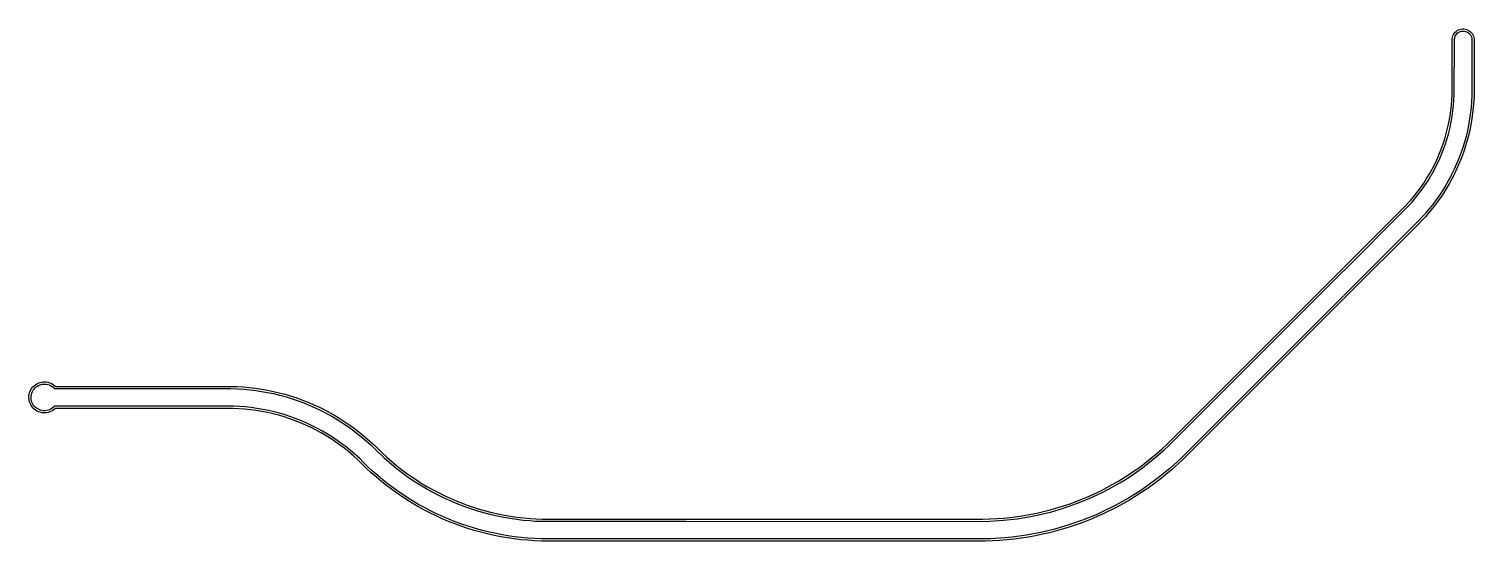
# Model space of a CAD drawing. Extents: x -0.3 to 32.6, y -3.3 to 8.4.
import ezdxf

# ---------------------------------------------------------------- set-up
doc = ezdxf.new("R2010")
doc.units = 0
doc.layers.get('0').update_dxf_attribs({"color": 1, "linetype": 'CONTINUOUS'})

msp = doc.modelspace()

# ---------------------------------------------------------------- linework, layer by layer
for p, q in [((29.644955, 2.95676), (30.997475, 4.308655)), ((29.644832, 2.885945), (31.033337, 4.27381)), ((29.638278, 2.313178), (25.922252, -1.40096)), ((29.63794, 2.24218), (25.955683, -1.438143)), ((14.644885, -2.779065), (21.4166, -2.779898)), ((14.64491, -2.829067), (21.417127, -2.8299)), ((14.63844, -3.27943), (11.346037, -3.27896)), ((14.638578, -3.229445), (11.347193, -3.22898))]:
    msp.add_line(p, q)
for points in [[(30.997475, 4.308655), (31.163737, 4.485995), (31.244257, 4.58094), (31.32168, 4.678427), (31.395917, 4.778358), (31.4669, 4.88063), (31.534553, 4.985132), (31.5988, 5.091762), (31.601328, 5.09612), (31.661822, 5.205262), (31.718778, 5.316293), (31.772137, 5.429095), (31.821842, 5.543555), (31.867845, 5.659553), (31.910095, 5.776967), (31.94855, 5.89568), (31.98317, 6.015568), (32.01392, 6.136505), (32.040768, 6.25837), (32.063685, 6.381032), (32.06951, 6.416225), (32.099677, 6.655475), (32.11468, 6.8952), (32.116402, 8.150673), (32.11841, 8.18227), (32.124392, 8.21336), (32.134253, 8.243448), (32.147832, 8.272047), (32.164915, 8.298705), (32.185225, 8.322992), (32.208442, 8.34452), (32.23419, 8.362945), (32.262057, 8.37797), (32.2916, 8.389357), (32.322342, 8.396923), (32.353797, 8.400548), (32.385455, 8.40017), (32.416812, 8.3958), (32.447367, 8.387503), (32.47663, 8.375415), (32.504132, 8.35973), (32.529435, 8.340697), (32.55213, 8.318623), (32.571858, 8.29386), (32.588302, 8.266803), (32.601195, 8.237887), (32.610337, 8.207575), (32.615578, 8.17635), (32.616903, 8.150633), (32.614888, 6.876615), (32.608595, 6.744853), (32.5983, 6.61334), (32.584013, 6.482202), (32.565742, 6.351558), (32.543512, 6.22153), (32.517337, 6.09224), (32.487245, 5.963802), (32.453263, 5.836342), (32.41542, 5.709973), (32.373753, 5.58481), (32.3283, 5.460975), (32.279105, 5.338578), (32.22621, 5.217733), (32.169668, 5.09855), (32.109527, 4.981142), (32.045845, 4.865617), (31.978683, 4.752083), (31.908098, 4.64064), (31.834157, 4.531397), (31.75693, 4.424453), (31.676488, 4.319903), (31.592903, 4.217848), (31.506258, 4.118383), (31.416625, 4.021595), (31.352895, 3.956233), (29.645437, 2.249672)], [(31.033337, 4.27381), (31.200737, 4.452345), (31.28181, 4.547873), (31.359783, 4.645948), (31.434577, 4.746467), (31.506115, 4.84933), (31.574325, 4.954428), (31.639135, 5.061655), (31.644665, 5.071175), (31.70556, 5.181012), (31.762915, 5.292738), (31.816675, 5.406237), (31.866782, 5.521395), (31.913185, 5.638095), (31.95584, 5.756215), (31.994702, 5.87564), (32.02973, 5.996243), (32.06089, 6.117905), (32.088147, 6.240498), (32.111477, 6.363898), (32.11902, 6.409183), (32.149475, 6.650625), (32.16468, 6.893447), (32.166402, 8.15063), (32.168405, 8.178878), (32.174372, 8.206558), (32.184182, 8.23312), (32.197645, 8.258035), (32.214485, 8.2808), (32.234367, 8.300963), (32.256895, 8.31812), (32.281618, 8.331925), (32.308042, 8.342107), (32.335637, 8.34846), (32.363853, 8.350858), (32.392125, 8.34925), (32.419888, 8.343673), (32.446585, 8.334233), (32.471683, 8.321122), (32.494683, 8.304602), (32.515122, 8.285005), (32.532592, 8.262718), (32.546743, 8.23819), (32.557295, 8.211913), (32.564033, 8.184408), (32.566825, 8.15623), (32.566902, 8.150628), (32.564898, 6.877545), (32.54782, 6.608862), (32.514133, 6.343495), (32.463583, 6.079772), (32.432327, 5.949327), (32.396855, 5.821035), (32.357532, 5.693867), (32.314397, 5.567945), (32.267488, 5.44338), (32.216845, 5.320283), (32.162517, 5.198767), (32.104555, 5.078945), (32.100947, 5.071783), (31.971888, 4.837155), (31.901212, 4.721423), (31.828943, 4.611355), (31.753352, 4.503538), (31.674515, 4.398075), (31.5925, 4.29506), (31.507388, 4.194592), (31.49915, 4.18519), (31.31753, 3.991578), (29.645545, 2.32044)], [(21.4166, -2.779898), (21.571085, -2.776235), (21.728932, -2.76829), (21.886527, -2.756343), (22.04377, -2.7404), (22.200555, -2.72047), (22.356785, -2.69657), (22.512358, -2.668715), (22.643708, -2.642002), (22.797655, -2.606825), (22.950657, -2.56775), (23.10262, -2.5248), (23.253442, -2.478005), (23.403028, -2.427398), (23.532992, -2.379945), (23.81944, -2.263455), (24.100503, -2.132213), (24.240015, -2.060728), (24.377652, -1.985697), (24.513327, -1.90717), (24.638368, -1.830602), (24.768315, -1.746815), (25.02233, -1.568735), (25.14771, -1.47376), (25.270627, -1.37562), (25.391002, -1.274377), (25.500077, -1.177968), (25.61331, -1.073022), (29.638313, 2.950122)], [(21.417127, -2.8299), (21.573332, -2.826195), (21.884465, -2.80675), (22.193987, -2.771807), (22.501658, -2.7216), (22.6546, -2.690815), (22.95738, -2.617765), (23.256325, -2.529608), (23.550552, -2.426778), (23.839333, -2.309345), (24.121945, -2.177388), (24.26204, -2.105637), (24.400263, -2.030345), (24.53652, -1.951553), (24.665308, -1.872725), (24.796142, -1.78837), (25.051435, -1.609395), (25.177338, -1.514058), (25.30078, -1.415552), (25.42168, -1.313945), (25.533795, -1.214887), (25.647925, -1.10912), (29.638268, 2.879385)], [(11.346037, -3.27896), (11.190675, -3.27272), (11.035525, -3.262478), (10.88069, -3.248232), (10.726275, -3.230002), (10.57238, -3.207793), (10.41911, -3.181623), (10.266565, -3.151508), (10.114847, -3.117468), (9.96406, -3.079528), (9.8143, -3.03771), (9.66567, -2.992043), (9.518265, -2.942557), (9.372188, -2.889288), (9.227533, -2.832267), (9.084395, -2.771535), (8.942873, -2.70713), (8.803057, -2.639098), (8.665043, -2.56748), (8.528923, -2.492328), (8.394787, -2.41369), (8.337993, -2.378973), (8.072942, -2.204897), (7.82306, -2.02153), (7.70094, -1.924325), (7.581358, -1.824015), (7.464392, -1.720665), (7.350123, -1.614343), (7.253615, -1.52014), (7.158923, -1.428278), (7.06148, -1.339338), (6.961378, -1.253397), (6.858713, -1.170543), (6.767353, -1.101005), (6.660155, -1.024302), (6.550675, -0.950895), (6.439012, -0.880853), (6.32527, -0.81424), (6.209553, -0.75112), (6.09197, -0.691547), (5.972627, -0.63558), (5.85164, -0.583272), (5.729115, -0.534667), (5.605168, -0.489812), (5.479915, -0.44875), (5.35347, -0.411517), (5.225953, -0.378148), (5.097475, -0.348672), (4.968163, -0.323122), (4.838133, -0.301517), (4.707508, -0.283878), (4.576403, -0.27022), (4.444945, -0.260557), (4.313255, -0.2549), (4.196318, -0.253235), (0.262568, -0.253235), (0.261047, -0.254742), (0.232903, -0.279805), (0.202258, -0.301737), (0.169455, -0.32029), (0.13487, -0.335255), (0.09889, -0.346463), (0.061922, -0.353787), (0.024387, -0.357145), (-0.01329, -0.356498), (-0.050688, -0.351853), (-0.087383, -0.343265), (-0.122955, -0.330827), (-0.157007, -0.314682), (-0.189153, -0.295015), (-0.219028, -0.272045), (-0.246295, -0.246032), (-0.270645, -0.21727), (-0.291805, -0.186087), (-0.309532, -0.152833), (-0.32363, -0.117883), (-0.333935, -0.081635), (-0.340335, -0.044498), (-0.342753, -0.00689), (-0.341165, 0.030763), (-0.335587, 0.068032), (-0.326085, 0.1045), (-0.312765, 0.139753), (-0.295775, 0.17339), (-0.27531, 0.205033), (-0.2516, 0.234325), (-0.224915, 0.260935), (-0.195555, 0.28456), (-0.16385, 0.304932), (-0.130165, 0.321825), (-0.094875, 0.335045), (-0.05838, 0.344442), (-0.021093, 0.34991), (0.016563, 0.35139), (0.054163, 0.348863), (0.091283, 0.342357), (0.1275, 0.331945), (0.162408, 0.317748), (0.195612, 0.299925), (0.226735, 0.278675), (0.255425, 0.254242), (0.26257, 0.247278)], [(4.196358, -0.203235), (0.240872, -0.203235), (0.216427, -0.228175), (0.189285, -0.25015), (0.159805, -0.268873), (0.128373, -0.284095), (0.095405, -0.295617), (0.061335, -0.303287), (0.026613, -0.307005), (-0.00831, -0.30672), (-0.04297, -0.302438), (-0.07691, -0.294215), (-0.109685, -0.282158), (-0.140865, -0.266425), (-0.170035, -0.247225), (-0.196815, -0.22481), (-0.220853, -0.199475), (-0.24183, -0.171555), (-0.25947, -0.141415), (-0.273543, -0.109452), (-0.283863, -0.07609), (-0.290293, -0.041765), (-0.292747, -0.006927), (-0.291197, 0.02796), (-0.28566, 0.062442), (-0.276213, 0.096062), (-0.262975, 0.12838), (-0.246122, 0.158968), (-0.225878, 0.187422), (-0.202505, 0.213372), (-0.176317, 0.236475), (-0.147652, 0.256425), (-0.116895, 0.272962), (-0.084443, 0.285867), (-0.050728, 0.29497), (-0.01619, 0.30015), (0.018712, 0.30134), (0.05352, 0.298528), (0.08778, 0.291743), (0.121035, 0.281083), (0.15285, 0.26668), (0.182805, 0.24873), (0.21051, 0.227467), (0.235595, 0.20317), (0.240872, 0.197285), (4.26493, 0.196675), (4.405543, 0.192612), (4.55526, 0.183512), (4.692303, 0.171338), (4.828932, 0.155175), (4.965033, 0.135035), (5.100485, 0.110937), (5.23518, 0.0829), (5.369002, 0.05095), (5.39066, 0.04539), (5.526917, 0.008175), (5.795085, -0.078457), (5.928858, -0.12808), (6.189265, -0.238638), (6.316072, -0.299113), (6.56544, -0.432085), (6.687353, -0.504185), (6.923822, -0.658717), (7.036013, -0.739247), (7.145815, -0.823002), (7.25314, -0.909907), (7.357895, -0.999895), (7.459993, -1.092888), (7.559348, -1.188802), (7.569145, -1.19857), (7.75987, -1.380675), (7.982287, -1.572428), (8.096877, -1.66376), (8.217335, -1.754422), (8.340162, -1.841848), (8.465272, -1.925975), (8.579263, -1.998517), (8.7076, -2.075445), (8.837953, -2.148907), (8.970228, -2.218847), (9.10433, -2.285217), (9.240163, -2.347968), (9.37763, -2.407058), (9.51663, -2.46244), (9.635745, -2.506512), (9.914627, -2.597925), (10.05604, -2.637945), (10.199845, -2.67484), (10.344595, -2.707838), (10.490182, -2.736912), (10.62981, -2.760985), (10.77946, -2.782643), (10.92963, -2.800325), (11.080217, -2.814017), (11.213492, -2.822785), (11.360195, -2.828663), (14.63829, -2.829065)], [(0.26257, 0.247278), (4.26645, 0.246655), (4.40553, 0.24258), (4.544437, 0.2345), (4.683052, 0.222417), (4.821262, 0.206345), (4.958952, 0.186295), (5.096005, 0.162288), (5.23231, 0.134337), (5.367755, 0.102472), (5.502223, 0.066715), (5.635605, 0.027098), (5.76779, -0.016348), (5.898668, -0.063585), (6.028128, -0.114575), (6.156067, -0.169272), (6.282375, -0.227637), (6.40695, -0.289618), (6.529685, -0.355165), (6.65048, -0.42422), (6.769238, -0.496727), (6.885853, -0.57263), (7.000233, -0.65186), (7.112283, -0.734355), (7.221908, -0.820043), (7.329015, -0.908857), (7.43352, -1.00072), (7.535335, -1.095557), (7.603955, -1.16267), (7.710947, -1.266825), (7.820697, -1.368067), (7.933128, -1.466325), (8.048155, -1.561527), (8.127805, -1.624478), (8.247745, -1.71472), (8.370052, -1.801727), (8.49464, -1.885435), (8.605643, -1.95604), (8.733408, -2.032612), (8.86319, -2.105715), (8.994893, -2.175298), (9.12842, -2.24131), (9.263678, -2.303702), (9.400565, -2.362433), (9.538985, -2.417455), (9.651977, -2.459213), (9.929325, -2.55012), (10.069363, -2.589748), (10.212515, -2.62646), (10.356613, -2.659273), (10.501547, -2.688165), (10.63763, -2.711595), (10.786623, -2.733153), (10.936137, -2.75073), (11.086065, -2.764323), (11.215605, -2.77283), (11.361303, -2.778662), (14.638495, -2.779065)], [(11.347193, -3.22898), (11.192452, -3.22274), (11.037928, -3.212498), (10.883717, -3.198255), (10.72993, -3.180023), (10.576665, -3.157818), (10.424027, -3.131648), (10.272118, -3.101535), (10.121037, -3.067497), (9.970892, -3.02956), (9.821777, -2.987747), (9.673797, -2.942085), (9.52705, -2.892607), (9.38163, -2.839348), (9.23764, -2.782338), (9.095175, -2.72162), (8.95433, -2.657233), (8.8152, -2.589218), (8.677877, -2.517625), (8.542452, -2.442497), (8.409023, -2.36389), (8.365737, -2.337378), (8.102467, -2.164545), (7.85374, -1.98205), (7.732127, -1.88524), (7.613055, -1.785325), (7.4966, -1.68237), (7.382837, -1.576448), (7.288988, -1.484797), (7.193758, -1.3924), (7.09578, -1.302922), (6.99514, -1.216445), (6.891935, -1.13305), (6.797352, -1.061005), (6.689552, -0.983842), (6.579467, -0.909975), (6.467198, -0.83947), (6.352845, -0.772397), (6.23652, -0.70881), (6.11832, -0.648775), (5.998362, -0.59234), (5.87675, -0.53956), (5.753597, -0.490482), (5.629015, -0.445155), (5.50312, -0.403615), (5.376028, -0.365903), (5.24785, -0.332052), (5.118708, -0.302092), (4.988717, -0.276055), (4.858, -0.253962), (4.726675, -0.235833), (4.59486, -0.221685), (4.46268, -0.21153), (4.33025, -0.20538), (4.197698, -0.203235), (4.196358, -0.203235)], [(25.922252, -1.40096), (25.676247, -1.623228), (25.419062, -1.833505), (25.152673, -2.02994), (25.015007, -2.123807), (24.73432, -2.29985), (24.445345, -2.461838), (24.148505, -2.609087), (23.996498, -2.67775), (23.689418, -2.802462), (23.376645, -2.911637), (23.057962, -3.005453), (22.736138, -3.08296), (22.410135, -3.144365), (22.08142, -3.18957), (21.916647, -3.205983), (21.585442, -3.22654), (21.421273, -3.230402), (14.644818, -3.229445)], [(25.955683, -1.438143), (25.707947, -1.661892), (25.448912, -1.873615), (25.18076, -2.071305), (25.041495, -2.166215), (24.75889, -2.343393), (24.467788, -2.506515), (24.169825, -2.654307), (24.020275, -2.721705), (23.86912, -2.785427), (23.716455, -2.845435), (23.562368, -2.901692), (23.40695, -2.954165), (23.250295, -3.002823), (23.0925, -3.047635), (22.933655, -3.088575), (22.773857, -3.12562), (22.6132, -3.158748), (22.451783, -3.187937), (22.289697, -3.213173), (22.127047, -3.234437), (21.963922, -3.251717), (21.800428, -3.265007), (21.636653, -3.274293), (21.472703, -3.279573), (21.421647, -3.280397), (14.644955, -3.27943)]]:
    msp.add_lwpolyline(points)

doc.saveas('drawing.dxf')
